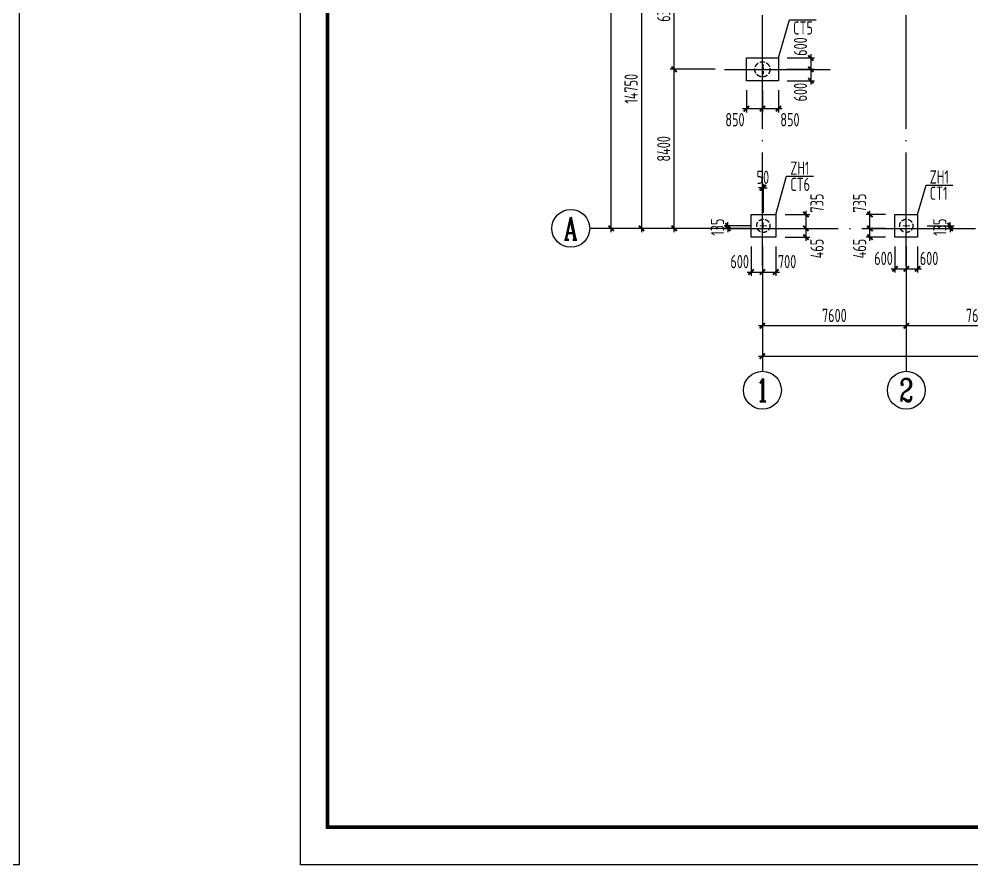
# Model space of a CAD drawing. Extents: x -3102990 to -851544, y -5293060 to -2540151.
# Drawn here: x -2659672 to -2634502, y -2672902 to -2650562 of the extents above; entities that cross this region are included whole.
import ezdxf
from ezdxf.enums import TextEntityAlignment as Align

# ---------------------------------------------------------------- set-up
doc = ezdxf.new("R2010")
doc.units = 0
doc.header["$LTSCALE"] = 1000
doc.header["$PDMODE"] = 1
doc.linetypes.add('DASH', pattern=[0.35, 0.25, -0.1])
doc.linetypes.add('DOTE', pattern=[2.42, 2, -0.2, 0.02, -0.2])
doc.layers.get('0').update_dxf_attribs({"linetype": 'CONTINUOUS'})
doc.layers.get('Defpoints').update_dxf_attribs({"linetype": 'CONTINUOUS'})
for name, color, linetype in [('AXIS', 253, 'DOTE'), ('COLU', 7, 'CONTINUOUS'), ('DIM', 3, 'CONTINUOUS'), ('NUM', 7, 'CONTINUOUS'), ('PUB_TITLE', 4, 'CONTINUOUS'), ('REIN', 1, 'CONTINUOUS'), ('TEXT', 7, 'CONTINUOUS'), ('桩基础', 7, 'CONTINUOUS')]:
    doc.layers.add(name, color=color, linetype=linetype)
doc.layers.add('yichutu', color=7, linetype='CONTINUOUS', true_color=0xffffff, plot=False)
doc.styles.add('TSSD_Axis', font='Complex.shx', dxfattribs={"width": 0.7, "bigfont": 'hztxt.shx'})
doc.styles.add('TSSD_Dimension', font='tssdeng.shx', dxfattribs={"width": 0.7, "bigfont": 'Hztxt.shx'})
doc.styles.add('TSSD_Rein', font='Tssdeng.shx', dxfattribs={"width": 0.75, "bigfont": 'hztxt.shx'})
doc.dimstyles.new('TSSD_200_100', dxfattribs={"dimtxt": 350, "dimasz": 100, "dimexe": 100, "dimexo": 250, "dimgap": 100, "dimtad": 1, "dimdec": 0, "dimlfac": 2, "dimzin": 0, "dimdsep": 46, "dimtxsty": 'TSSD_Dimension', "dimblk": 'ARCHTICK', "dimcen": 0, "dimdle": 100, "dimclrt": 7, "dimadec": 0, "dimazin": 0, "dimtfac": 1, "dimtdec": 0, "dimtix": 1, "dimtmove": 2, "dimatfit": 3, "dimfxl": 1, "dimtolj": 1, "dimtzin": 0, "dimarcsym": 0})

# ---------------------------------------------------------------- blocks, each defined once
blk = doc.blocks.new('ts_axno')
at = {"color": 0, "linetype": 'ByBlock', "lineweight": -2}
blk.add_circle((0, 0), 0.5, dxfattribs=at)
at = {"color": 0, "linetype": 'ByBlock', "lineweight": -2, "style": 'TSSD_Axis', "width": 0.7}
blk.add_attdef('A', text='', height=0.6, dxfattribs=at).set_placement((0, 0), align=Align.MIDDLE_CENTER)
blk = doc.blocks.new('_ArchTick')
at = {"color": 0, "const_width": 0.5}
blk.add_lwpolyline([(-0.71, -0.71), (0.71, 0.71)], dxfattribs=at)
blk = doc.blocks.new('*D1840')
at = {"layer": 'Defpoints', "color": 0, "ltscale": 1.5}
for p in [(-2636236, -2657090), (-2632436, -2657090), (-2636236, -2658665)]:
    blk.add_point(p, dxfattribs=at)
at = {"layer": 'DIM', "color": 0, "lineweight": -2, "ltscale": 1.5}
for p, q in [((-2636236, -2657340), (-2636236, -2658765)), ((-2632436, -2657340), (-2632436, -2658765)), ((-2632336, -2658665), (-2636336, -2658665))]:
    blk.add_line(p, q, dxfattribs=at)
at = {"layer": 'DIM', "color": 0, "lineweight": -2, "ltscale": 1.5, "xscale": 100, "yscale": 100, "zscale": 100, "rotation": 180}
blk.add_blockref('_ArchTick', (-2636236, -2658665), dxfattribs=at)
at = {"layer": 'DIM', "color": 0, "lineweight": -2, "ltscale": 1.5, "xscale": 100, "yscale": 100, "zscale": 100}
blk.add_blockref('_ArchTick', (-2632436, -2658665), dxfattribs=at)
at = {"layer": 'DIM', "color": 7, "ltscale": 1.5, "insert": (-2634336, -2658390), "char_height": 350, "attachment_point": 5, "style": 'TSSD_Dimension'}
blk.add_mtext('\\A1;7600', dxfattribs=at)
blk = doc.blocks.new('*D1841')
at = {"layer": 'Defpoints', "color": 0, "ltscale": 1.5}
for p in [(-2640036, -2657090), (-2636236, -2657090), (-2640036, -2658665)]:
    blk.add_point(p, dxfattribs=at)
at = {"layer": 'DIM', "color": 0, "lineweight": -2, "ltscale": 1.5}
for p, q in [((-2640036, -2657340), (-2640036, -2658765)), ((-2636236, -2657340), (-2636236, -2658765)), ((-2636136, -2658665), (-2640136, -2658665))]:
    blk.add_line(p, q, dxfattribs=at)
at = {"layer": 'DIM', "color": 0, "lineweight": -2, "ltscale": 1.5, "xscale": 100, "yscale": 100, "zscale": 100, "rotation": 180}
blk.add_blockref('_ArchTick', (-2640036, -2658665), dxfattribs=at)
at = {"layer": 'DIM', "color": 0, "lineweight": -2, "ltscale": 1.5, "xscale": 100, "yscale": 100, "zscale": 100}
blk.add_blockref('_ArchTick', (-2636236, -2658665), dxfattribs=at)
at = {"layer": 'DIM', "color": 7, "ltscale": 1.5, "insert": (-2638136, -2658390), "char_height": 350, "attachment_point": 5, "style": 'TSSD_Dimension'}
blk.add_mtext('\\A1;7600', dxfattribs=at)
blk = doc.blocks.new('*D1842')
at = {"layer": 'Defpoints', "color": 0, "ltscale": 1.5}
for p in [(-2640036, -2657090), (-2564036, -2657090), (-2564036, -2659465)]:
    blk.add_point(p, dxfattribs=at)
at = {"layer": 'DIM', "color": 0, "lineweight": -2, "ltscale": 1.5}
for p, q in [((-2640036, -2657340), (-2640036, -2659565)), ((-2564036, -2657340), (-2564036, -2659565)), ((-2640136, -2659465), (-2563936, -2659465))]:
    blk.add_line(p, q, dxfattribs=at)
at = {"layer": 'DIM', "color": 0, "lineweight": -2, "ltscale": 1.5, "xscale": 100, "yscale": 100, "zscale": 100, "rotation": 180}
blk.add_blockref('_ArchTick', (-2640036, -2659465), dxfattribs=at)
at = {"layer": 'DIM', "color": 0, "lineweight": -2, "ltscale": 1.5, "xscale": 100, "yscale": 100, "zscale": 100}
blk.add_blockref('_ArchTick', (-2564036, -2659465), dxfattribs=at)
at = {"layer": 'DIM', "color": 7, "ltscale": 1.5, "insert": (-2602036, -2659190), "char_height": 350, "attachment_point": 5, "style": 'TSSD_Dimension'}
blk.add_mtext('\\A1;152000', dxfattribs=at)
blk = doc.blocks.new('*D1844')
at = {"layer": 'Defpoints', "color": 0, "ltscale": 1.5}
for p in [(-2641036, -2648715), (-2643230, -2656090), (-2641036, -2656090)]:
    blk.add_point(p, dxfattribs=at)
at = {"layer": 'DIM', "color": 0, "lineweight": -2, "ltscale": 1.5}
for p, q in [((-2641286, -2648715), (-2643330, -2648715)), ((-2643230, -2648615), (-2643230, -2656190)), ((-2641286, -2656090), (-2643330, -2656090))]:
    blk.add_line(p, q, dxfattribs=at)
at = {"layer": 'DIM', "color": 0, "lineweight": -2, "ltscale": 1.5, "xscale": 100, "yscale": 100, "zscale": 100}
for p, rotation in [((-2643230, -2648715), 90), ((-2643230, -2656090), 270)]:
    blk.add_blockref('_ArchTick', p, dxfattribs=dict(at, rotation=rotation))
at = {"layer": 'DIM', "color": 7, "ltscale": 1.5, "insert": (-2643505, -2652403), "char_height": 350, "attachment_point": 5, "rotation": 90, "style": 'TSSD_Dimension'}
blk.add_mtext('\\A1;14750', dxfattribs=at)
blk = doc.blocks.new('*D1845')
at = {"layer": 'Defpoints', "color": 0, "ltscale": 1.5}
for p in [(-2644030, -2641340), (-2641036, -2641340), (-2641036, -2656090)]:
    blk.add_point(p, dxfattribs=at)
at = {"layer": 'DIM', "color": 0, "lineweight": -2, "ltscale": 1.5}
for p, q in [((-2644030, -2656190), (-2644030, -2641240)), ((-2641286, -2641340), (-2644130, -2641340)), ((-2641286, -2656090), (-2644130, -2656090))]:
    blk.add_line(p, q, dxfattribs=at)
at = {"layer": 'DIM', "color": 0, "lineweight": -2, "ltscale": 1.5, "xscale": 100, "yscale": 100, "zscale": 100}
for p, rotation in [((-2644030, -2641340), 90), ((-2644030, -2656090), 270)]:
    blk.add_blockref('_ArchTick', p, dxfattribs=dict(at, rotation=rotation))
at = {"layer": 'DIM', "color": 7, "ltscale": 1.5, "insert": (-2644305, -2648715), "char_height": 350, "attachment_point": 5, "rotation": 90, "style": 'TSSD_Dimension'}
blk.add_mtext('\\A1;29500', dxfattribs=at)
blk = doc.blocks.new('*D1870')
at = {"layer": 'Defpoints', "color": 0, "ltscale": 1.5}
for p in [(-2642369, -2651890), (-2641036, -2651890), (-2641036, -2656090)]:
    blk.add_point(p, dxfattribs=at)
at = {"layer": 'DIM', "color": 0, "lineweight": -2, "ltscale": 1.5}
for p, q in [((-2642369, -2656190), (-2642369, -2651790)), ((-2641286, -2651890), (-2642469, -2651890)), ((-2641286, -2656090), (-2642469, -2656090))]:
    blk.add_line(p, q, dxfattribs=at)
at = {"layer": 'DIM', "color": 0, "lineweight": -2, "ltscale": 1.5, "xscale": 100, "yscale": 100, "zscale": 100}
for p, rotation in [((-2642369, -2651890), 90), ((-2642369, -2656090), 270)]:
    blk.add_blockref('_ArchTick', p, dxfattribs=dict(at, rotation=rotation))
at = {"layer": 'DIM', "color": 7, "ltscale": 1.5, "insert": (-2642644, -2653990), "char_height": 350, "attachment_point": 5, "rotation": 90, "style": 'TSSD_Dimension'}
blk.add_mtext('\\A1;8400', dxfattribs=at)
blk = doc.blocks.new('*D1871')
at = {"layer": 'Defpoints', "color": 0, "ltscale": 1.5}
for p in [(-2642369, -2648715), (-2641036, -2648715), (-2641036, -2651890)]:
    blk.add_point(p, dxfattribs=at)
at = {"layer": 'DIM', "color": 0, "lineweight": -2, "ltscale": 1.5}
for p, q in [((-2641286, -2648715), (-2642469, -2648715)), ((-2642369, -2651990), (-2642369, -2648615)), ((-2641286, -2651890), (-2642469, -2651890))]:
    blk.add_line(p, q, dxfattribs=at)
at = {"layer": 'DIM', "color": 0, "lineweight": -2, "ltscale": 1.5, "xscale": 100, "yscale": 100, "zscale": 100}
for p, rotation in [((-2642369, -2648715), 90), ((-2642369, -2651890), 270)]:
    blk.add_blockref('_ArchTick', p, dxfattribs=dict(at, rotation=rotation))
at = {"layer": 'DIM', "color": 7, "ltscale": 1.5, "insert": (-2642644, -2650303), "char_height": 350, "attachment_point": 5, "rotation": 90, "style": 'TSSD_Dimension'}
blk.add_mtext('\\A1;6350', dxfattribs=at)
blk = doc.blocks.new('A$C4DB71547')
at = {"layer": 'REIN', "color": 4, "const_width": 20}
for points in [[(-75, 10), (117, 10)], [(21, 106), (21, -86)]]:
    blk.add_lwpolyline(points, dxfattribs=at)
blk = doc.blocks.new('*D1900')
at = {"layer": 'Defpoints', "color": 0, "ltscale": 1.5}
for p in [(-2640036, -2652190), (-2639611, -2652190), (-2640036, -2652929)]:
    blk.add_point(p, dxfattribs=at)
at = {"layer": 'DIM', "color": 0, "lineweight": -2, "ltscale": 1.5}
for p, q in [((-2640036, -2652440), (-2640036, -2653029)), ((-2639611, -2652440), (-2639611, -2653029)), ((-2639511, -2652929), (-2640136, -2652929))]:
    blk.add_line(p, q, dxfattribs=at)
at = {"layer": 'DIM', "color": 0, "lineweight": -2, "ltscale": 1.5, "xscale": 100, "yscale": 100, "zscale": 100, "rotation": 180}
blk.add_blockref('_ArchTick', (-2640036, -2652929), dxfattribs=at)
at = {"layer": 'DIM', "color": 0, "lineweight": -2, "ltscale": 1.5, "xscale": 100, "yscale": 100, "zscale": 100}
blk.add_blockref('_ArchTick', (-2639611, -2652929), dxfattribs=at)
at = {"layer": 'DIM', "color": 7, "ltscale": 1.5, "insert": (-2639310, -2653220), "char_height": 350, "attachment_point": 5, "style": 'TSSD_Dimension'}
blk.add_mtext('\\A1;850', dxfattribs=at)
blk = doc.blocks.new('*D1901')
at = {"layer": 'Defpoints', "color": 0, "ltscale": 1.5}
for p in [(-2640461, -2652190), (-2640036, -2652190), (-2640461, -2652929)]:
    blk.add_point(p, dxfattribs=at)
at = {"layer": 'DIM', "color": 0, "lineweight": -2, "ltscale": 1.5}
for p, q in [((-2640461, -2652440), (-2640461, -2653029)), ((-2640036, -2652440), (-2640036, -2653029)), ((-2639936, -2652929), (-2640561, -2652929))]:
    blk.add_line(p, q, dxfattribs=at)
at = {"layer": 'DIM', "color": 0, "lineweight": -2, "ltscale": 1.5, "xscale": 100, "yscale": 100, "zscale": 100, "rotation": 180}
blk.add_blockref('_ArchTick', (-2640461, -2652929), dxfattribs=at)
at = {"layer": 'DIM', "color": 0, "lineweight": -2, "ltscale": 1.5, "xscale": 100, "yscale": 100, "zscale": 100}
blk.add_blockref('_ArchTick', (-2640036, -2652929), dxfattribs=at)
at = {"layer": 'DIM', "color": 7, "ltscale": 1.5, "insert": (-2640762, -2653220), "char_height": 350, "attachment_point": 5, "style": 'TSSD_Dimension'}
blk.add_mtext('\\A1;850', dxfattribs=at)
blk = doc.blocks.new('*D1902')
at = {"layer": 'Defpoints', "color": 0, "ltscale": 1.5}
for p in [(-2639636, -2651590), (-2639636, -2651890), (-2638757, -2651890)]:
    blk.add_point(p, dxfattribs=at)
at = {"layer": 'DIM', "color": 0, "lineweight": -2, "ltscale": 1.5}
for p, q in [((-2639386, -2651590), (-2638657, -2651590)), ((-2638757, -2651490), (-2638757, -2651990)), ((-2639386, -2651890), (-2638657, -2651890))]:
    blk.add_line(p, q, dxfattribs=at)
at = {"layer": 'DIM', "color": 0, "lineweight": -2, "ltscale": 1.5, "xscale": 100, "yscale": 100, "zscale": 100}
for p, rotation in [((-2638757, -2651590), 90), ((-2638757, -2651890), 270)]:
    blk.add_blockref('_ArchTick', p, dxfattribs=dict(at, rotation=rotation))
at = {"layer": 'DIM', "color": 7, "ltscale": 1.5, "insert": (-2639032, -2651289), "char_height": 350, "attachment_point": 5, "rotation": 90, "style": 'TSSD_Dimension'}
blk.add_mtext('\\A1;600', dxfattribs=at)
blk = doc.blocks.new('*D1903')
at = {"layer": 'Defpoints', "color": 0, "ltscale": 1.5}
for p in [(-2639636, -2651890), (-2639636, -2652190), (-2638757, -2652190)]:
    blk.add_point(p, dxfattribs=at)
at = {"layer": 'DIM', "color": 0, "lineweight": -2, "ltscale": 1.5}
for p, q in [((-2638757, -2651790), (-2638757, -2652290)), ((-2639386, -2651890), (-2638657, -2651890)), ((-2639386, -2652190), (-2638657, -2652190))]:
    blk.add_line(p, q, dxfattribs=at)
at = {"layer": 'DIM', "color": 0, "lineweight": -2, "ltscale": 1.5, "xscale": 100, "yscale": 100, "zscale": 100}
for p, rotation in [((-2638757, -2651890), 90), ((-2638757, -2652190), 270)]:
    blk.add_blockref('_ArchTick', p, dxfattribs=dict(at, rotation=rotation))
at = {"layer": 'DIM', "color": 7, "ltscale": 1.5, "insert": (-2639032, -2652492), "char_height": 350, "attachment_point": 5, "rotation": 90, "style": 'TSSD_Dimension'}
blk.add_mtext('\\A1;600', dxfattribs=at)
blk = doc.blocks.new('*D1904')
at = {"layer": 'Defpoints', "color": 0, "ltscale": 1.5}
for p in [(-2640336, -2656323), (-2640036, -2656323), (-2640036, -2657244)]:
    blk.add_point(p, dxfattribs=at)
at = {"layer": 'DIM', "color": 0, "lineweight": -2, "ltscale": 1.5}
for p, q in [((-2640336, -2656573), (-2640336, -2657344)), ((-2640036, -2656573), (-2640036, -2657344)), ((-2640436, -2657244), (-2639936, -2657244))]:
    blk.add_line(p, q, dxfattribs=at)
at = {"layer": 'DIM', "color": 0, "lineweight": -2, "ltscale": 1.5, "xscale": 100, "yscale": 100, "zscale": 100, "rotation": 180}
blk.add_blockref('_ArchTick', (-2640336, -2657244), dxfattribs=at)
at = {"layer": 'DIM', "color": 0, "lineweight": -2, "ltscale": 1.5, "xscale": 100, "yscale": 100, "zscale": 100}
blk.add_blockref('_ArchTick', (-2640036, -2657244), dxfattribs=at)
at = {"layer": 'DIM', "color": 7, "ltscale": 1.5, "insert": (-2640637, -2656969), "char_height": 350, "attachment_point": 5, "style": 'TSSD_Dimension'}
blk.add_mtext('\\A1;600', dxfattribs=at)
blk = doc.blocks.new('*D1905')
at = {"layer": 'Defpoints', "color": 0, "ltscale": 1.5}
for p in [(-2640036, -2656323), (-2639686, -2656323), (-2639686, -2657244)]:
    blk.add_point(p, dxfattribs=at)
at = {"layer": 'DIM', "color": 0, "lineweight": -2, "ltscale": 1.5}
for p, q in [((-2640036, -2656573), (-2640036, -2657344)), ((-2639686, -2656573), (-2639686, -2657344)), ((-2640136, -2657244), (-2639586, -2657244))]:
    blk.add_line(p, q, dxfattribs=at)
at = {"layer": 'DIM', "color": 0, "lineweight": -2, "ltscale": 1.5, "xscale": 100, "yscale": 100, "zscale": 100, "rotation": 180}
blk.add_blockref('_ArchTick', (-2640036, -2657244), dxfattribs=at)
at = {"layer": 'DIM', "color": 0, "lineweight": -2, "ltscale": 1.5, "xscale": 100, "yscale": 100, "zscale": 100}
blk.add_blockref('_ArchTick', (-2639686, -2657244), dxfattribs=at)
at = {"layer": 'DIM', "color": 7, "ltscale": 1.5, "insert": (-2639385, -2656969), "char_height": 350, "attachment_point": 5, "style": 'TSSD_Dimension'}
blk.add_mtext('\\A1;700', dxfattribs=at)
blk = doc.blocks.new('*D1906')
at = {"layer": 'Defpoints', "color": 0, "ltscale": 1.5}
for p in [(-2639686, -2655723), (-2639686, -2656090), (-2638888, -2656090)]:
    blk.add_point(p, dxfattribs=at)
at = {"layer": 'DIM', "color": 0, "lineweight": -2, "ltscale": 1.5}
for p, q in [((-2638888, -2655623), (-2638888, -2656190)), ((-2639436, -2655723), (-2638788, -2655723)), ((-2639436, -2656090), (-2638788, -2656090))]:
    blk.add_line(p, q, dxfattribs=at)
at = {"layer": 'DIM', "color": 0, "lineweight": -2, "ltscale": 1.5, "xscale": 100, "yscale": 100, "zscale": 100}
for p, rotation in [((-2638888, -2655723), 90), ((-2638888, -2656090), 270)]:
    blk.add_blockref('_ArchTick', p, dxfattribs=dict(at, rotation=rotation))
at = {"layer": 'DIM', "color": 7, "ltscale": 1.5, "insert": (-2638597, -2655422), "char_height": 350, "attachment_point": 5, "rotation": 90, "style": 'TSSD_Dimension'}
blk.add_mtext('\\A1;735', dxfattribs=at)
blk = doc.blocks.new('*D1907')
at = {"layer": 'Defpoints', "color": 0, "ltscale": 1.5}
for p in [(-2639686, -2656090), (-2639686, -2656323), (-2638888, -2656323)]:
    blk.add_point(p, dxfattribs=at)
at = {"layer": 'DIM', "color": 0, "lineweight": -2, "ltscale": 1.5}
for p, q in [((-2639436, -2656090), (-2638788, -2656090)), ((-2638888, -2655990), (-2638888, -2656423)), ((-2639436, -2656323), (-2638788, -2656323))]:
    blk.add_line(p, q, dxfattribs=at)
at = {"layer": 'DIM', "color": 0, "lineweight": -2, "ltscale": 1.5, "xscale": 100, "yscale": 100, "zscale": 100}
for p, rotation in [((-2638888, -2656090), 90), ((-2638888, -2656323), 270)]:
    blk.add_blockref('_ArchTick', p, dxfattribs=dict(at, rotation=rotation))
at = {"layer": 'DIM', "color": 7, "ltscale": 1.5, "insert": (-2638597, -2656624), "char_height": 350, "attachment_point": 5, "rotation": 90, "style": 'TSSD_Dimension'}
blk.add_mtext('\\A1;465', dxfattribs=at)
blk = doc.blocks.new('*D1908')
at = {"layer": 'Defpoints', "color": 0, "ltscale": 1.5}
for p in [(-2640036, -2655017), (-2640036, -2655927), (-2640011, -2655927)]:
    blk.add_point(p, dxfattribs=at)
at = {"layer": 'DIM', "color": 0, "lineweight": -2, "ltscale": 1.5}
for p, q in [((-2640036, -2655017), (-2640136, -2655017)), ((-2640036, -2655677), (-2640036, -2654917)), ((-2640011, -2655017), (-2640036, -2655017)), ((-2640011, -2655677), (-2640011, -2654917)), ((-2640011, -2655017), (-2639911, -2655017))]:
    blk.add_line(p, q, dxfattribs=at)
at = {"layer": 'DIM', "color": 0, "lineweight": -2, "ltscale": 1.5, "xscale": 100, "yscale": 100, "zscale": 100}
blk.add_blockref('_ArchTick', (-2640036, -2655017), dxfattribs=at)
at = {"layer": 'DIM', "color": 0, "lineweight": -2, "ltscale": 1.5, "xscale": 100, "yscale": 100, "zscale": 100, "rotation": 180}
blk.add_blockref('_ArchTick', (-2640011, -2655017), dxfattribs=at)
at = {"layer": 'DIM', "color": 7, "ltscale": 1.5, "insert": (-2640024, -2654742), "char_height": 350, "attachment_point": 5, "style": 'TSSD_Dimension'}
blk.add_mtext('\\A1;50', dxfattribs=at)
blk = doc.blocks.new('*D1909')
at = {"layer": 'Defpoints', "color": 0, "ltscale": 1.5}
for p in [(-2640948, -2656090), (-2640107, -2656023), (-2640107, -2656090)]:
    blk.add_point(p, dxfattribs=at)
at = {"layer": 'DIM', "color": 0, "lineweight": -2, "ltscale": 1.5}
for p, q in [((-2640357, -2656023), (-2641048, -2656023)), ((-2640357, -2656090), (-2641048, -2656090)), ((-2640948, -2656023), (-2640948, -2655923)), ((-2640948, -2656023), (-2640948, -2656090)), ((-2640948, -2656090), (-2640948, -2656190))]:
    blk.add_line(p, q, dxfattribs=at)
at = {"layer": 'DIM', "color": 0, "lineweight": -2, "ltscale": 1.5, "xscale": 100, "yscale": 100, "zscale": 100}
for p, rotation in [((-2640948, -2656023), 270), ((-2640948, -2656090), 90)]:
    blk.add_blockref('_ArchTick', p, dxfattribs=dict(at, rotation=rotation))
at = {"layer": 'DIM', "color": 7, "ltscale": 1.5, "insert": (-2641223, -2656057), "char_height": 350, "attachment_point": 5, "rotation": 90, "style": 'TSSD_Dimension'}
blk.add_mtext('\\A1;135', dxfattribs=at)
blk = doc.blocks.new('*D1910')
at = {"layer": 'Defpoints', "color": 0, "ltscale": 1.5}
for p in [(-2636536, -2656323), (-2636236, -2656323), (-2636236, -2657158)]:
    blk.add_point(p, dxfattribs=at)
at = {"layer": 'DIM', "color": 0, "lineweight": -2, "ltscale": 1.5}
for p, q in [((-2636536, -2656573), (-2636536, -2657258)), ((-2636236, -2656573), (-2636236, -2657258)), ((-2636636, -2657158), (-2636136, -2657158))]:
    blk.add_line(p, q, dxfattribs=at)
at = {"layer": 'DIM', "color": 0, "lineweight": -2, "ltscale": 1.5, "xscale": 100, "yscale": 100, "zscale": 100, "rotation": 180}
blk.add_blockref('_ArchTick', (-2636536, -2657158), dxfattribs=at)
at = {"layer": 'DIM', "color": 0, "lineweight": -2, "ltscale": 1.5, "xscale": 100, "yscale": 100, "zscale": 100}
blk.add_blockref('_ArchTick', (-2636236, -2657158), dxfattribs=at)
at = {"layer": 'DIM', "color": 7, "ltscale": 1.5, "insert": (-2636837, -2656883), "char_height": 350, "attachment_point": 5, "style": 'TSSD_Dimension'}
blk.add_mtext('\\A1;600', dxfattribs=at)
blk = doc.blocks.new('*D1911')
at = {"layer": 'Defpoints', "color": 0, "ltscale": 1.5}
for p in [(-2636236, -2656323), (-2635936, -2656323), (-2635936, -2657158)]:
    blk.add_point(p, dxfattribs=at)
at = {"layer": 'DIM', "color": 0, "lineweight": -2, "ltscale": 1.5}
for p, q in [((-2636236, -2656573), (-2636236, -2657258)), ((-2635936, -2656573), (-2635936, -2657258)), ((-2636336, -2657158), (-2635836, -2657158))]:
    blk.add_line(p, q, dxfattribs=at)
at = {"layer": 'DIM', "color": 0, "lineweight": -2, "ltscale": 1.5, "xscale": 100, "yscale": 100, "zscale": 100, "rotation": 180}
blk.add_blockref('_ArchTick', (-2636236, -2657158), dxfattribs=at)
at = {"layer": 'DIM', "color": 0, "lineweight": -2, "ltscale": 1.5, "xscale": 100, "yscale": 100, "zscale": 100}
blk.add_blockref('_ArchTick', (-2635936, -2657158), dxfattribs=at)
at = {"layer": 'DIM', "color": 7, "ltscale": 1.5, "insert": (-2635635, -2656883), "char_height": 350, "attachment_point": 5, "style": 'TSSD_Dimension'}
blk.add_mtext('\\A1;600', dxfattribs=at)
blk = doc.blocks.new('*D1912')
at = {"layer": 'Defpoints', "color": 0, "ltscale": 1.5}
for p in [(-2637196, -2656090), (-2636536, -2656090), (-2636536, -2656323)]:
    blk.add_point(p, dxfattribs=at)
at = {"layer": 'DIM', "color": 0, "lineweight": -2, "ltscale": 1.5}
for p, q in [((-2636786, -2656090), (-2637296, -2656090)), ((-2637196, -2656423), (-2637196, -2655990)), ((-2636786, -2656323), (-2637296, -2656323))]:
    blk.add_line(p, q, dxfattribs=at)
at = {"layer": 'DIM', "color": 0, "lineweight": -2, "ltscale": 1.5, "xscale": 100, "yscale": 100, "zscale": 100}
for p, rotation in [((-2637196, -2656090), 90), ((-2637196, -2656323), 270)]:
    blk.add_blockref('_ArchTick', p, dxfattribs=dict(at, rotation=rotation))
at = {"layer": 'DIM', "color": 7, "ltscale": 1.5, "insert": (-2637471, -2656624), "char_height": 350, "attachment_point": 5, "rotation": 90, "style": 'TSSD_Dimension'}
blk.add_mtext('\\A1;465', dxfattribs=at)
blk = doc.blocks.new('*D1913')
at = {"layer": 'Defpoints', "color": 0, "ltscale": 1.5}
for p in [(-2637196, -2655723), (-2636536, -2655723), (-2636536, -2656090)]:
    blk.add_point(p, dxfattribs=at)
at = {"layer": 'DIM', "color": 0, "lineweight": -2, "ltscale": 1.5}
for p, q in [((-2637196, -2656190), (-2637196, -2655623)), ((-2636786, -2655723), (-2637296, -2655723)), ((-2636786, -2656090), (-2637296, -2656090))]:
    blk.add_line(p, q, dxfattribs=at)
at = {"layer": 'DIM', "color": 0, "lineweight": -2, "ltscale": 1.5, "xscale": 100, "yscale": 100, "zscale": 100}
for p, rotation in [((-2637196, -2655723), 90), ((-2637196, -2656090), 270)]:
    blk.add_blockref('_ArchTick', p, dxfattribs=dict(at, rotation=rotation))
at = {"layer": 'DIM', "color": 7, "ltscale": 1.5, "insert": (-2637471, -2655422), "char_height": 350, "attachment_point": 5, "rotation": 90, "style": 'TSSD_Dimension'}
blk.add_mtext('\\A1;735', dxfattribs=at)
blk = doc.blocks.new('*D1914')
at = {"layer": 'Defpoints', "color": 0, "ltscale": 1.5}
for p in [(-2635936, -2656023), (-2635936, -2656090), (-2635076, -2656023)]:
    blk.add_point(p, dxfattribs=at)
at = {"layer": 'DIM', "color": 0, "lineweight": -2, "ltscale": 1.5}
for p, q in [((-2635686, -2656023), (-2634976, -2656023)), ((-2635686, -2656090), (-2634976, -2656090)), ((-2635076, -2656023), (-2635076, -2655923)), ((-2635076, -2656090), (-2635076, -2656023)), ((-2635076, -2656090), (-2635076, -2656190))]:
    blk.add_line(p, q, dxfattribs=at)
at = {"layer": 'DIM', "color": 0, "lineweight": -2, "ltscale": 1.5, "xscale": 100, "yscale": 100, "zscale": 100}
for p, rotation in [((-2635076, -2656023), 270), ((-2635076, -2656090), 90)]:
    blk.add_blockref('_ArchTick', p, dxfattribs=dict(at, rotation=rotation))
at = {"layer": 'DIM', "color": 7, "ltscale": 1.5, "insert": (-2635351, -2656057), "char_height": 350, "attachment_point": 5, "rotation": 90, "style": 'TSSD_Dimension'}
blk.add_mtext('\\A1;135', dxfattribs=at)
blk = doc.blocks.new('yct-891-420-89100-42000-100-2004.0')
at = {"layer": 'yichutu', "color": 7, "true_color": 0xffffff}
blk.add_lwpolyline([(0, 0), (0, 42000), (89100, 42000), (89100, 0)], close=True, dxfattribs=at)
blk = doc.blocks.new('A$C16496DF1')
at = {"layer": 'PUB_TITLE'}
blk.add_lwpolyline([(0, 0), (0, 42000), (104100, 42000), (104100, 0)], close=True, dxfattribs=at)
at = {"layer": 'PUB_TITLE', "const_width": 100}
blk.add_lwpolyline([(103100, 1000), (103100, 41000), (713, 41000), (713, 1000), (103100, 1000)], dxfattribs=at)
blk = doc.blocks.new('yct-1041-420-104100-42000-100-2006.0')
at = {"layer": 'yichutu', "color": 7, "true_color": 0xffffff}
blk.add_lwpolyline([(0, 0), (0, 42000), (104100, 42000), (104100, 0)], close=True, dxfattribs=at)

msp = doc.modelspace()

# ---------------------------------------------------------------- linework, layer by layer
at = {"layer": 'AXIS', "ltscale": 1.5}
for p, q in [((-2640036.23, -2657090.5), (-2640036.23, -2640340.5)), ((-2636236.23, -2657090.5), (-2636236.23, -2640340.5)), ((-2641036.23, -2651890.5), (-2638249.3, -2651890.5)), ((-2641036.23, -2656090.5), (-2563036.23, -2656090.5))]:
    msp.add_line(p, q, dxfattribs=at)
at = {"layer": 'COLU', "linetype": 'DASH', "ltscale": 0.3}
msp.add_line((-2640011.23, -2652015.5), (-2640011.23, -2651765.5), dxfattribs=at)
at = {"layer": 'COLU'}
for points in [[(-2640461.23, -2651590.5), (-2639611.23, -2651590.5), (-2639611.23, -2652190.5), (-2640461.23, -2652190.5)], [(-2640336.23, -2655723), (-2639686.23, -2655723), (-2639686.23, -2656323), (-2640336.23, -2656323)], [(-2636536.23, -2655723), (-2635936.23, -2655723), (-2635936.23, -2656323), (-2636536.23, -2656323)]]:
    msp.add_lwpolyline(points, close=True, dxfattribs=at)
at = {"layer": 'NUM'}
for p, q in [((-2639611.23, -2651590.5), (-2639323.37, -2650581.46)), ((-2639323.37, -2650581.46), (-2638613.91, -2650581.46)), ((-2639686.23, -2655723), (-2639398.37, -2654713.96)), ((-2639398.37, -2654713.96), (-2638688.91, -2654713.96)), ((-2635936.23, -2655723), (-2635714.78, -2654946.73)), ((-2635714.78, -2654946.73), (-2635005.32, -2654946.73))]:
    msp.add_line(p, q, dxfattribs=at)
at = {"layer": 'NUM', "ltscale": 1.5}
for p, q in [((-2641036.23, -2656090.5), (-2644599.16, -2656090.5)), ((-2640036.23, -2657090.5), (-2640036.23, -2659865.5)), ((-2636236.23, -2657090.5), (-2636236.23, -2659865.5))]:
    msp.add_line(p, q, dxfattribs=at)
at = {"layer": '桩基础', "linetype": 'DASH', "ltscale": 0.5}
for centre, radius in [((-2640036.23, -2651890.5), 200), ((-2640011.23, -2656023), 175), ((-2636236.23, -2656023), 175)]:
    msp.add_circle(centre, radius, dxfattribs=at)

# ---------------------------------------------------------------- block references
at = {"ltscale": 1.5}
msp.add_blockref('A$C16496DF1', (-2652237.82, -2672902.4), dxfattribs=at)
at = {"layer": 'COLU', "ltscale": 1.5}
for p in [(-2640057.14, -2651900.84), (-2640032.14, -2656033.34), (-2636257.14, -2656033.34)]:
    msp.add_blockref('A$C4DB71547', p, dxfattribs=at)
at = {"layer": 'NUM'}
ref = msp.add_blockref('ts_axno', (-2645099.16, -2656090.5), dxfattribs=dict(at, xscale=1000, yscale=1000, zscale=1000))
ref.add_attrib('A', 'A', dxfattribs={"height": 600, "style": 'TSSD_Axis', "width": 0.7}).set_placement((-2645099.16, -2656090.5), align=Align.MIDDLE_CENTER)
ref = msp.add_blockref('ts_axno', (-2640036.23, -2660365.5), dxfattribs=dict(at, xscale=1000, yscale=1000, zscale=1000))
ref.add_attrib('1', '1', dxfattribs={"height": 600, "style": 'TSSD_Axis', "width": 0.7}).set_placement((-2640036.23, -2660365.5), align=Align.MIDDLE_CENTER)
ref = msp.add_blockref('ts_axno', (-2636236.23, -2660365.5), dxfattribs=dict(at, xscale=1000, yscale=1000, zscale=1000))
ref.add_attrib('2', '2', dxfattribs={"height": 600, "style": 'TSSD_Axis', "width": 0.7}).set_placement((-2636236.23, -2660365.5), align=Align.MIDDLE_CENTER)
at = {"layer": 'yichutu'}
for name, p in [('yct-891-420-89100-42000-100-2004.0', (-2748771.8, -2672902.4)), ('yct-1041-420-104100-42000-100-2006.0', (-2652237.82, -2672902.4))]:
    msp.add_blockref(name, p, dxfattribs=at)

# ---------------------------------------------------------------- texts
at = {"layer": 'TEXT', "color": 6, "lineweight": 5, "style": 'TSSD_Rein', "width": 0.7}
for s, p in [('CT5', (-2639225.14, -2650971.64)), ('CT6', (-2639300.14, -2655104.14))]:
    msp.add_text(s, height=350, dxfattribs=at).set_placement(p)
at = {"layer": 'TEXT', "lineweight": 5, "style": 'TSSD_Rein', "width": 0.7}
for s, p in [('ZH1', (-2639299.78, -2654675.6)), ('ZH1', (-2635616.19, -2654908.38)), ('CT1', (-2635616.55, -2655336.92))]:
    msp.add_text(s, height=350, dxfattribs=at).set_placement(p)

# ---------------------------------------------------------------- dimensions: what is measured, and where the dimension line sits
at = {"layer": 'DIM', "ltscale": 1.5}
for base, p1, p2, angle, picture, middle in [((-2644030.41, -2641340.5), (-2641036.23, -2656090.5), (-2641036.23, -2641340.5), 90, '*D1845', (-2644305.41, -2648715.5)), ((-2643230.41, -2656090.5), (-2641036.23, -2648715.5), (-2641036.23, -2656090.5), 90, '*D1844', (-2643505.41, -2652403)), ((-2642369.29, -2648715.5), (-2641036.23, -2651890.5), (-2641036.23, -2648715.5), 90, '*D1871', (-2642644.29, -2650303)), ((-2642369.29, -2651890.5), (-2641036.23, -2656090.5), (-2641036.23, -2651890.5), 90, '*D1870', (-2642644.29, -2653990.5)), ((-2640947.9, -2656090.5), (-2640107.13, -2656023), (-2640107.13, -2656090.5), 90, '*D1909', (-2641222.9, -2656056.75)), ((-2635076.28, -2656023), (-2635936.23, -2656090.5), (-2635936.23, -2656023), 90, '*D1914', (-2635351.28, -2656056.75)), ((-2640036.23, -2658665.5), (-2636236.23, -2657090.5), (-2640036.23, -2657090.5), 180, '*D1841', (-2638136.23, -2658390.5)), ((-2564036.23, -2659465.5), (-2640036.23, -2657090.5), (-2564036.23, -2657090.5), 180, '*D1842', (-2602036.23, -2659190.5)), ((-2636236.23, -2658665.5), (-2632436.23, -2657090.5), (-2636236.23, -2657090.5), 180, '*D1840', (-2634336.23, -2658390.5))]:
    dim = msp.add_linear_dim(base=base, p1=p1, p2=p2, angle=angle, dimstyle='TSSD_200_100', dxfattribs=at)
    dim.commit()
    dim.dimension.update_dxf_attribs({"geometry": picture, "text_midpoint": middle})
for base, p1, p2, picture, middle in [((-2638757.29, -2651890.5), (-2639636.23, -2651590.5), (-2639636.23, -2651890.5), '*D1902', (-2639032.29, -2651289.41)), ((-2638757.29, -2652190.5), (-2639636.23, -2651890.5), (-2639636.23, -2652190.5), '*D1903', (-2639032.29, -2652491.59)), ((-2638888.24, -2656090.5), (-2639686.23, -2655723), (-2639686.23, -2656090.5), '*D1906', (-2638596.57, -2655421.91)), ((-2637195.6, -2655723), (-2636536.23, -2656090.5), (-2636536.23, -2655723), '*D1913', (-2637470.6, -2655421.91)), ((-2638888.24, -2656323), (-2639686.23, -2656090.5), (-2639686.23, -2656323), '*D1907', (-2638596.57, -2656624.09)), ((-2637195.6, -2656090.5), (-2636536.23, -2656323), (-2636536.23, -2656090.5), '*D1912', (-2637470.6, -2656624.09))]:
    dim = msp.add_linear_dim(base=base, p1=p1, p2=p2, angle=90, dimstyle='TSSD_200_100', dxfattribs=at)
    dim.commit()
    dim.dimension.update_dxf_attribs({"geometry": picture, "text_midpoint": middle, "dimtype": 160})
for base, p1, p2, picture, middle in [((-2640461.23, -2652928.61), (-2640036.23, -2652190.5), (-2640461.23, -2652190.5), '*D1901', (-2640762.32, -2653220.28)), ((-2640036.23, -2652928.61), (-2639611.23, -2652190.5), (-2640036.23, -2652190.5), '*D1900', (-2639310.14, -2653220.28)), ((-2640036.23, -2657244.13), (-2640336.23, -2656323), (-2640036.23, -2656323), '*D1904', (-2640637.32, -2656969.13)), ((-2639686.23, -2657244.13), (-2640036.23, -2656323), (-2639686.23, -2656323), '*D1905', (-2639385.14, -2656969.13)), ((-2636236.23, -2657157.88), (-2636536.23, -2656323), (-2636236.23, -2656323), '*D1910', (-2636837.32, -2656882.88)), ((-2635936.23, -2657157.88), (-2636236.23, -2656323), (-2635936.23, -2656323), '*D1911', (-2635635.14, -2656882.88))]:
    dim = msp.add_linear_dim(base=base, p1=p1, p2=p2, dimstyle='TSSD_200_100', dxfattribs=at)
    dim.commit()
    dim.dimension.update_dxf_attribs({"geometry": picture, "text_midpoint": middle, "dimtype": 160})
dim = msp.add_linear_dim(base=(-2640036.23, -2655016.96), p1=(-2640011.23, -2655927.1), p2=(-2640036.23, -2655927.1), dimstyle='TSSD_200_100', dxfattribs=at)
dim.commit()
dim.dimension.update_dxf_attribs({"geometry": '*D1908', "text_midpoint": (-2640023.73, -2654741.96)})

doc.saveas('drawing.dxf')
